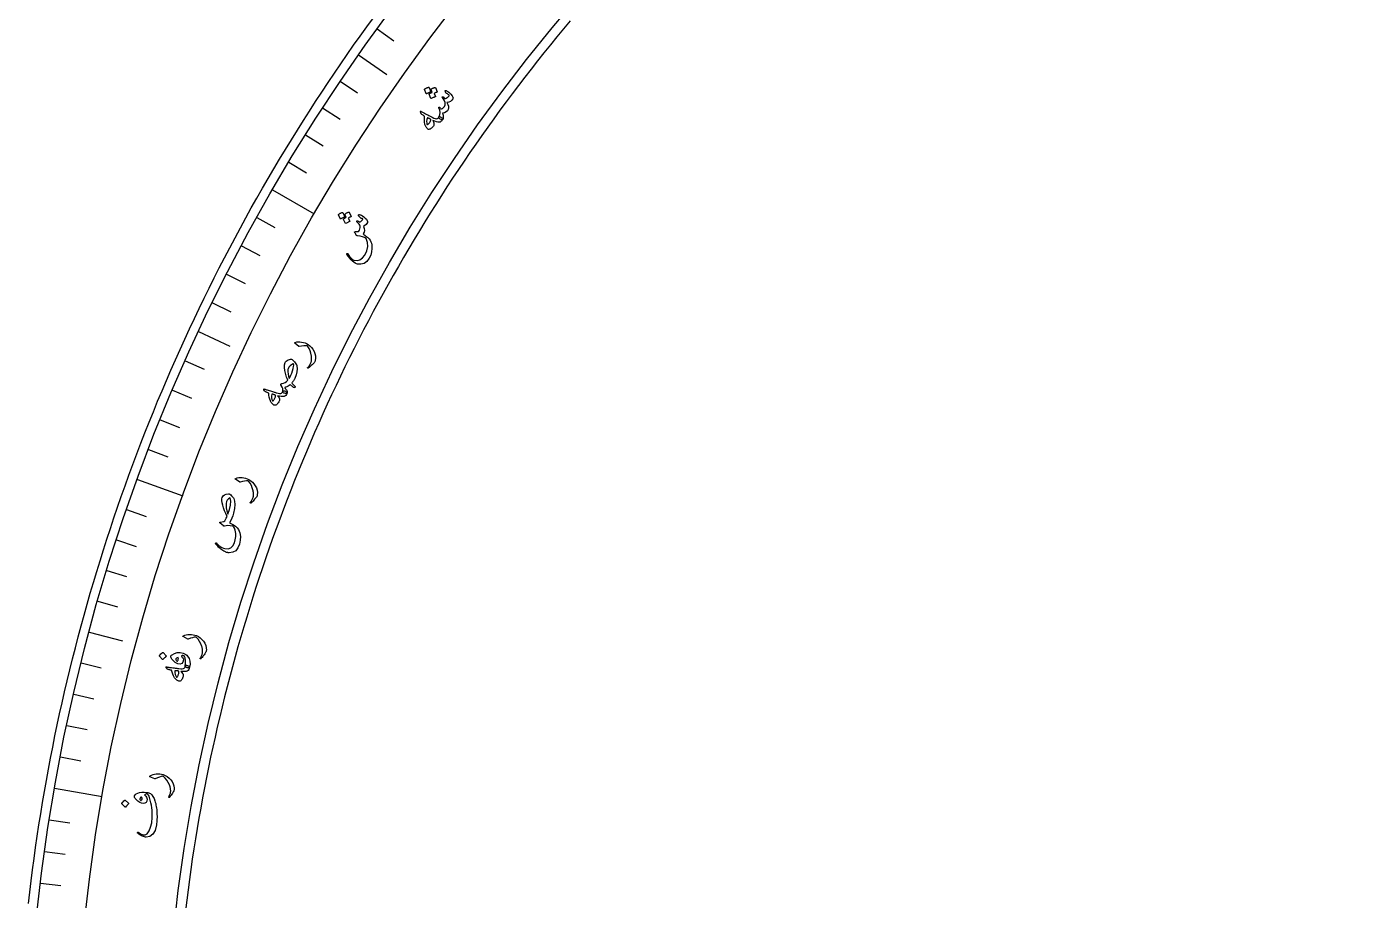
# Model space of a CAD drawing. Header units: millimetres. Extents: x -150 to 150, y -150 to 184.
# Drawn here: x -149.2 to -40.6, y 16.8 to 87.9 of the extents above; entities that cross this region are included whole.
import ezdxf

# ---------------------------------------------------------------- set-up
doc = ezdxf.new("R2010")
doc.units = ezdxf.units.MM
for name, color, linetype in [('CUT_INNER', 6, 'Continuous'), ('CUT_OUTER', 1, 'Continuous'), ('ENGRAVE', 7, 'Continuous'), ('ENGRAVE_FINE', 8, 'Continuous'), ('TEXT', 5, 'Continuous')]:
    doc.layers.add(name, color=color, linetype=linetype)

msp = doc.modelspace()

# ---------------------------------------------------------------- linework, layer by layer
at = {"layer": 'CUT_INNER'}
msp.add_lwpolyline([(-105.0192, 88.3659), (-105.5594, 87.7198), (-106.0957, 87.0705), (-106.6279, 86.4178), (-107.1562, 85.762), (-107.6804, 85.1029), (-108.2005, 84.4405), (-108.7166, 83.775), (-109.2286, 83.1064), (-109.7365, 82.4346), (-110.2402, 81.7597), (-110.7398, 81.0818), (-111.2353, 80.4008), (-111.7265, 79.7167), (-112.2135, 79.0297), (-112.6963, 78.3397), (-113.1749, 77.6467), (-113.6492, 76.9508), (-114.1192, 76.252), (-114.5849, 75.5504), (-115.0463, 74.8459), (-115.5034, 74.1385), (-115.9562, 73.4284), (-116.4045, 72.7155), (-116.8485, 71.9999), (-117.2881, 71.2816), (-117.7233, 70.5606), (-118.154, 69.8369), (-118.5803, 69.1106), (-119.0021, 68.3817), (-119.4194, 67.6503), (-119.8323, 66.9163), (-120.2406, 66.1797), (-120.6444, 65.4407), (-121.0437, 64.6992), (-121.4384, 63.9553), (-121.8285, 63.2089), (-122.2141, 62.4602), (-122.595, 61.7092), (-122.9714, 60.9558), (-123.3431, 60.2001), (-123.7101, 59.4421), (-124.0725, 58.6819), (-124.4303, 57.9195), (-124.7833, 57.155), (-125.1317, 56.3882), (-125.4753, 55.6194), (-125.8142, 54.8484), (-126.1484, 54.0754), (-126.4778, 53.3004), (-126.8025, 52.5233), (-127.1224, 51.7443), (-127.4375, 50.9633), (-127.7478, 50.1804), (-128.0533, 49.3956), (-128.3539, 48.6089), (-128.6498, 47.8205), (-128.9408, 47.0302), (-129.2269, 46.2381), (-129.5082, 45.4443), (-129.7846, 44.6488), (-130.0561, 43.8517), (-130.3227, 43.0528), (-130.5845, 42.2524), (-130.8413, 41.4503), (-131.0931, 40.6467), (-131.3401, 39.8416), (-131.5821, 39.0349), (-131.8191, 38.2268), (-132.0512, 37.4173), (-132.2783, 36.6063), (-132.5004, 35.794), (-132.7175, 34.9803), (-132.9297, 34.1653), (-133.1368, 33.349), (-133.3389, 32.5315), (-133.536, 31.7127), (-133.7281, 30.8928), (-133.9151, 30.0716), (-134.0971, 29.2494), (-134.2741, 28.426), (-134.446, 27.6016), (-134.6128, 26.7761), (-134.7745, 25.9497), (-134.9312, 25.1222), (-135.0828, 24.2938), (-135.2294, 23.4645), (-135.3708, 22.6343), (-135.5071, 21.8033), (-135.6384, 20.9714), (-135.7645, 20.1388), (-135.8855, 19.3053), (-136.0014, 18.4712), (-136.1122, 17.6364), (-136.2178, 16.8009), (-136.3183, 15.9647)], dxfattribs=at)
at = {"layer": 'CUT_OUTER'}
msp.add_lwpolyline([(-149.086, 16.5333), (-148.9818, 17.4478), (-148.8719, 18.3616), (-148.7565, 19.2747), (-148.6354, 20.1871), (-148.5087, 21.0987), (-148.3765, 22.0096), (-148.2386, 22.9196), (-148.0952, 23.8287), (-147.9462, 24.737), (-147.7916, 25.6443), (-147.6315, 26.5506), (-147.4658, 27.456), (-147.2946, 28.3603), (-147.1178, 29.2635), (-146.9355, 30.1657), (-146.7476, 31.0667), (-146.5542, 31.9665), (-146.3553, 32.8652), (-146.1509, 33.7626), (-145.941, 34.6587), (-145.7256, 35.5535), (-145.5047, 36.447), (-145.2783, 37.3391), (-145.0465, 38.2298), (-144.8092, 39.1191), (-144.5664, 40.0069), (-144.3182, 40.8932), (-144.0646, 41.778), (-143.8055, 42.6611), (-143.5411, 43.5427), (-143.2712, 44.4226), (-142.9959, 45.3009), (-142.7153, 46.1774), (-142.4292, 47.0523), (-142.1378, 47.9253), (-141.8411, 48.7965), (-141.539, 49.6659), (-141.2316, 50.5335), (-140.9189, 51.3991), (-140.6009, 52.2628), (-140.2775, 53.1245), (-139.9489, 53.9843), (-139.615, 54.8419), (-139.2759, 55.6976), (-138.9315, 56.5511), (-138.5819, 57.4025), (-138.2271, 58.2518), (-137.8671, 59.0988), (-137.5019, 59.9436), (-137.1315, 60.7862), (-136.7559, 61.6265), (-136.3752, 62.4644), (-135.9894, 63.3), (-135.5984, 64.1333), (-135.2023, 64.9641), (-134.8012, 65.7924), (-134.3949, 66.6183), (-133.9836, 67.4417), (-133.5673, 68.2625), (-133.1459, 69.0808), (-132.7196, 69.8965), (-132.2882, 70.7095), (-131.8518, 71.5199), (-131.4105, 72.3276), (-130.9642, 73.1325), (-130.513, 73.9347), (-130.0569, 74.7342), (-129.5959, 75.5308), (-129.13, 76.3245), (-128.6593, 77.1154), (-128.1837, 77.9034), (-127.7033, 78.6885), (-127.2181, 79.4705), (-126.728, 80.2496), (-126.2332, 81.0257), (-125.7337, 81.7987), (-125.2294, 82.5687), (-124.7204, 83.3355), (-124.2068, 84.0992), (-123.6884, 84.8598), (-123.1654, 85.6171), (-122.6377, 86.3712), (-122.1054, 87.1221), (-121.5686, 87.8697), (-121.0271, 88.614)], dxfattribs=at)
at = {"layer": 'ENGRAVE'}
for points in [[(-122.2462, 85.5977), (-119.9484, 83.9888)], [(-129.2413, 74.6175), (-125.8404, 72.654)], [(-135.2528, 63.0694), (-132.7106, 61.884)], [(-140.235, 51.0414), (-136.5449, 49.6983)], [(-144.1499, 38.6249), (-141.4405, 37.8989)], [(-146.9678, 25.9144), (-143.1004, 25.2325)]]:
    msp.add_lwpolyline(points, dxfattribs=at)
for radius in [149.235, 145.308, 138.015]:
    msp.add_circle((0, 0), radius, dxfattribs=at)
at = {"layer": 'ENGRAVE_FINE'}
for points in [[(-120.7337, 87.7181), (-119.3721, 86.7289)], [(-123.7214, 83.4512), (-122.3262, 82.51)], [(-125.159, 81.2792), (-123.7475, 80.3626)], [(-126.5585, 79.0825), (-125.1312, 78.1906)], [(-127.9194, 76.8617), (-126.4767, 75.9949)], [(-130.5239, 72.3506), (-129.0519, 71.5346)], [(-131.7667, 70.0616), (-130.2807, 69.2715)], [(-132.9694, 67.7513), (-131.4698, 66.9872)], [(-134.1315, 65.4203), (-132.6189, 64.6825)], [(-136.333, 60.6993), (-134.7955, 60.0148)], [(-137.3715, 58.3108), (-135.8223, 57.6532)], [(-138.3683, 55.9044), (-136.8078, 55.274)], [(-139.3229, 53.481), (-137.7517, 52.8779)], [(-141.1045, 48.5862), (-139.5132, 48.0382)], [(-141.9309, 46.1162), (-140.3303, 45.5961)], [(-142.7141, 43.6321), (-141.1047, 43.14)], [(-143.4539, 41.1347), (-141.8361, 40.6708)], [(-144.8021, 36.1032), (-143.1691, 35.6961)], [(-145.4101, 33.5706), (-143.7703, 33.192)], [(-145.9739, 31.0277), (-144.3276, 30.6778)], [(-146.4931, 28.4754), (-144.8411, 28.1542)], [(-147.3977, 23.3455), (-145.7354, 23.0822)], [(-147.7827, 20.7695), (-146.116, 20.5353)], [(-148.1226, 18.1872), (-146.4522, 17.9821)]]:
    msp.add_lwpolyline(points, dxfattribs=at)
at = {"layer": 'TEXT'}
for points in [[(-116.8687, 82.7843), (-116.8699, 82.7917), (-116.8682, 82.7996), (-116.8635, 82.808), (-116.8559, 82.8169), (-116.8191, 82.8421), (-116.7817, 82.8653), (-116.7439, 82.8864), (-116.7055, 82.9056), (-116.6663, 82.9228), (-116.6258, 82.9381), (-116.584, 82.9516), (-116.541, 82.9632), (-116.5278, 82.9641), (-116.5174, 82.962), (-116.5099, 82.9567), (-116.5053, 82.9482), (-116.3634, 82.5976), (-116.363, 82.5882), (-116.368, 82.5802), (-116.3786, 82.5734), (-116.3947, 82.5679), (-116.4085, 82.5631), (-116.4296, 82.555), (-116.4581, 82.5438), (-116.4941, 82.5293), (-116.5377, 82.5113), (-116.5894, 82.4891), (-116.6491, 82.4628), (-116.7167, 82.4325), (-116.7268, 82.4292), (-116.7344, 82.4293), (-116.7395, 82.433), (-116.7422, 82.4401)], [(-116.3434, 82.7705), (-116.3446, 82.7779), (-116.3429, 82.7857), (-116.3382, 82.7941), (-116.3306, 82.803), (-116.2938, 82.828), (-116.2565, 82.851), (-116.2187, 82.872), (-116.1804, 82.891), (-116.1411, 82.908), (-116.1007, 82.9232), (-116.059, 82.9364), (-116.016, 82.9478), (-116.0051, 82.9482), (-115.996, 82.9452), (-115.9885, 82.9389), (-115.9828, 82.9293), (-115.8412, 82.579), (-115.841, 82.572), (-115.8458, 82.5654), (-115.8554, 82.559), (-115.8701, 82.5529), (-115.8799, 82.549), (-115.8952, 82.5429), (-115.916, 82.5346), (-115.9422, 82.5239), (-115.9737, 82.5109), (-116.0103, 82.4952), (-116.0518, 82.477), (-116.0985, 82.4562), (-115.9924, 82.1998), (-115.9919, 82.1904), (-115.997, 82.1823), (-116.0075, 82.1756), (-116.0236, 82.1702), (-116.0373, 82.1653), (-116.0584, 82.1573), (-116.0869, 82.1462), (-116.1227, 82.1318), (-116.1663, 82.1138), (-116.2178, 82.0917), (-116.2774, 82.0656), (-116.3449, 82.0354), (-116.3538, 82.0336), (-116.3606, 82.0349), (-116.3653, 82.0391), (-116.3679, 82.0464), (-116.4951, 82.39), (-116.4963, 82.3973), (-116.4946, 82.4052), (-116.4899, 82.4136), (-116.4824, 82.4225), (-116.4564, 82.4402), (-116.43, 82.4574), (-116.4031, 82.4738), (-116.3757, 82.4896), (-116.3478, 82.5043), (-116.3192, 82.5176), (-116.29, 82.5295), (-116.2602, 82.54)], [(-115.2026, 82.6714), (-115.2023, 82.6826), (-115.1943, 82.6901), (-115.1786, 82.694), (-115.1551, 82.6943), (-115.1204, 82.6879), (-115.0768, 82.6704), (-115.0242, 82.642), (-114.9627, 82.6027), (-114.8946, 82.5554), (-114.8317, 82.5047), (-114.7738, 82.4505), (-114.7209, 82.3928), (-114.6271, 82.2681), (-114.5704, 82.1637), (-114.5507, 82.0795), (-114.5682, 82.0155), (-114.6608, 81.9008), (-114.7712, 81.8124), (-114.8996, 81.7501), (-115.046, 81.7139), (-114.9651, 81.5602), (-114.9203, 81.4144), (-114.9116, 81.2764), (-114.939, 81.1463), (-115.0034, 81.0349), (-115.1047, 80.9476), (-115.2428, 80.8842), (-115.4179, 80.8446), (-115.3668, 80.6775), (-115.3466, 80.5347), (-115.3573, 80.4162), (-115.399, 80.322), (-115.4201, 80.3119), (-115.4596, 80.3158), (-115.5173, 80.3337), (-115.5935, 80.3657), (-115.6625, 80.4061), (-115.7048, 80.4482), (-115.7202, 80.492), (-115.7089, 80.5377), (-115.6345, 80.721), (-115.6075, 80.9084), (-115.628, 81.0998), (-115.696, 81.2955), (-115.6997, 81.3061), (-115.701, 81.3157), (-115.6999, 81.3242), (-115.6963, 81.3316), (-115.6897, 81.3391), (-115.682, 81.3446), (-115.6732, 81.348), (-115.6632, 81.3494), (-115.6425, 81.3396), (-115.6165, 81.3101), (-115.5851, 81.2608), (-115.5484, 81.1918), (-115.4778, 81.1988), (-115.404, 81.2349), (-115.327, 81.3), (-115.2467, 81.3942), (-115.1843, 81.5383), (-115.1925, 81.7087), (-115.271, 81.9055), (-115.42, 82.129), (-115.4277, 82.1403), (-115.4319, 82.1504), (-115.4324, 82.1591), (-115.4293, 82.1666), (-115.4216, 82.1756), (-115.4131, 82.1821), (-115.4038, 82.1862), (-115.3937, 82.1877), (-115.3821, 82.1859), (-115.3717, 82.1824), (-115.3626, 82.1771), (-115.3547, 82.1702), (-115.2355, 82.0338), (-115.1716, 82.0485), (-115.1062, 82.0743), (-115.0392, 82.1112), (-114.9708, 82.1593), (-114.9114, 82.2112), (-114.8742, 82.2565), (-114.8592, 82.295), (-114.8663, 82.3269), (-114.8924, 82.3543), (-114.9378, 82.382), (-115.0023, 82.4098), (-115.0861, 82.4379), (-115.1029, 82.4554), (-115.1279, 82.5002), (-115.1612, 82.5722), (-115.2026, 82.6714)], [(-117.2068, 80.9468), (-117.2143, 80.9822), (-117.2057, 81.0001), (-117.1812, 81.0005), (-117.1408, 80.9834), (-117.1178, 80.971), (-117.0857, 80.9543), (-117.0445, 80.9332), (-116.9942, 80.9077), (-116.9345, 80.8774), (-116.8652, 80.8416), (-116.7863, 80.8004), (-116.6976, 80.7538), (-116.6105, 80.7081), (-116.5326, 80.6671), (-116.4638, 80.6308), (-116.4041, 80.5993), (-116.3539, 80.5726), (-116.3132, 80.551), (-116.2821, 80.5344), (-116.2606, 80.5228), (-116.1227, 80.4535), (-116.0075, 80.4112), (-115.9149, 80.3961), (-115.845, 80.4081), (-115.8089, 80.4256), (-115.7741, 80.4531), (-115.7408, 80.4904), (-115.7089, 80.5377), (-115.6851, 80.5622), (-115.6568, 80.574), (-115.6239, 80.5731), (-115.5864, 80.5594), (-115.5463, 80.5358), (-115.5087, 80.5077), (-115.4736, 80.475), (-115.4411, 80.4377), (-115.4163, 80.4017), (-115.4011, 80.3704), (-115.3953, 80.3438), (-115.399, 80.322), (-115.4623, 80.2329), (-115.5323, 80.1669), (-115.6093, 80.1241), (-115.6931, 80.1044), (-115.7933, 80.1084), (-115.9102, 80.1352), (-116.0438, 80.185), (-116.1941, 80.2576), (-116.1451, 80.1519), (-116.1143, 80.0575), (-116.1017, 79.9746), (-116.1074, 79.9029), (-116.1254, 79.8541), (-116.1549, 79.8024), (-116.1959, 79.7478), (-116.2484, 79.6903), (-116.3095, 79.6336), (-116.3658, 79.5894), (-116.4172, 79.5578), (-116.4639, 79.5387), (-116.5115, 79.53), (-116.5538, 79.5316), (-116.591, 79.5437), (-116.623, 79.5661), (-116.6578, 79.6016), (-116.6931, 79.6457), (-116.7289, 79.6984), (-116.7652, 79.7597), (-116.7997, 79.8239), (-116.8258, 79.8773), (-116.8433, 79.9199), (-116.8525, 79.9516), (-116.8722, 80.1065), (-116.8807, 80.2666), (-116.8778, 80.4318), (-116.8635, 80.6023), (-116.9329, 80.6434), (-116.9924, 80.6796), (-117.0419, 80.7108), (-117.0814, 80.7371), (-117.1129, 80.7617), (-117.1382, 80.7878), (-117.1573, 80.8155), (-117.1703, 80.8446)], [(-116.6362, 80.4812), (-116.6797, 80.3261), (-116.7, 80.1832), (-116.6971, 80.0526), (-116.6711, 79.9343), (-116.6643, 79.9229), (-116.655, 79.9169), (-116.6434, 79.9162), (-116.6294, 79.9209), (-116.5892, 79.9465), (-116.5506, 79.9775), (-116.5135, 80.0141), (-116.4781, 80.0562), (-116.4442, 80.1038), (-116.4119, 80.157), (-116.3811, 80.2157), (-116.352, 80.28), (-116.3487, 80.2908), (-116.3472, 80.3035), (-116.3476, 80.3181), (-116.3499, 80.3347), (-116.3796, 80.3521), (-116.411, 80.3698), (-116.4442, 80.3878), (-116.4791, 80.406), (-116.5157, 80.4244), (-116.5541, 80.4431), (-116.5943, 80.462), (-116.6362, 80.4812)], [(-123.3514, 72.5999), (-123.3532, 72.6071), (-123.3521, 72.6151), (-123.3482, 72.6239), (-123.3414, 72.6334), (-123.3068, 72.6616), (-123.2716, 72.6878), (-123.2357, 72.7121), (-123.1991, 72.7344), (-123.1614, 72.7548), (-123.1224, 72.7735), (-123.0819, 72.7904), (-123.04, 72.8055), (-123.0292, 72.8068), (-123.0198, 72.8047), (-123.0119, 72.799), (-123.0054, 72.7899), (-122.8343, 72.4527), (-122.8335, 72.4458), (-122.8377, 72.4387), (-122.8468, 72.4315), (-122.8609, 72.4242), (-122.8704, 72.4194), (-122.8851, 72.412), (-122.9051, 72.4018), (-122.9303, 72.3889), (-122.9606, 72.3731), (-122.9957, 72.3543), (-123.0356, 72.3325), (-123.0803, 72.3077), (-122.9527, 72.061), (-122.9515, 72.0517), (-122.9558, 72.0432), (-122.9658, 72.0356), (-122.9813, 72.0288), (-122.9946, 72.0227), (-123.0149, 72.0129), (-123.0423, 71.9992), (-123.0769, 71.9818), (-123.1187, 71.96), (-123.1683, 71.9335), (-123.2254, 71.9022), (-123.2901, 71.8661), (-123.2989, 71.8636), (-123.3058, 71.8642), (-123.3108, 71.8681), (-123.314, 71.8751), (-123.4701, 72.2068), (-123.472, 72.2141), (-123.4709, 72.2221), (-123.467, 72.2308), (-123.4602, 72.2404), (-123.4359, 72.2604), (-123.411, 72.2798), (-123.3856, 72.2986), (-123.3596, 72.3167), (-123.333, 72.3338), (-123.3056, 72.3496), (-123.2776, 72.364), (-123.2488, 72.3771)], [(-123.8762, 72.5677), (-123.8781, 72.575), (-123.877, 72.583), (-123.8731, 72.5918), (-123.8662, 72.6014), (-123.8317, 72.6297), (-123.7964, 72.6561), (-123.7605, 72.6805), (-123.7239, 72.703), (-123.6862, 72.7236), (-123.6471, 72.7425), (-123.6067, 72.7596), (-123.5648, 72.7749), (-123.5517, 72.777), (-123.5411, 72.7758), (-123.5332, 72.7711), (-123.5279, 72.763), (-123.3565, 72.4256), (-123.3553, 72.4163), (-123.3597, 72.4078), (-123.3697, 72.4001), (-123.3852, 72.3932), (-123.3985, 72.3872), (-123.4189, 72.3773), (-123.4464, 72.3636), (-123.481, 72.346), (-123.523, 72.3242), (-123.5726, 72.2975), (-123.6298, 72.2661), (-123.6947, 72.2299), (-123.7044, 72.2257), (-123.712, 72.2252), (-123.7175, 72.2284), (-123.7208, 72.2352)], [(-122.237, 72.5067), (-122.249, 72.5224), (-122.2554, 72.5373), (-122.2563, 72.5513), (-122.2515, 72.5644), (-122.2407, 72.5785), (-122.2276, 72.5882), (-122.2123, 72.5935), (-122.1947, 72.5944), (-122.1373, 72.5883), (-122.0727, 72.5697), (-122.0007, 72.5389), (-121.9215, 72.4958), (-121.7995, 72.4125), (-121.6932, 72.3173), (-121.6026, 72.2101), (-121.5276, 72.0909), (-121.5129, 72.0565), (-121.5051, 72.0239), (-121.5043, 71.993), (-121.5104, 71.9637), (-121.5569, 71.8722), (-121.6285, 71.7865), (-121.7253, 71.7064), (-121.8474, 71.6319), (-121.7756, 71.4668), (-121.7556, 71.3097), (-121.7872, 71.1605), (-121.8705, 71.0193), (-121.7968, 70.9701), (-121.7272, 70.9206), (-121.6616, 70.8708), (-121.6003, 70.8207), (-121.5425, 70.77), (-121.488, 70.7185), (-121.4367, 70.6662), (-121.3886, 70.613), (-121.3075, 70.5074), (-121.2433, 70.3913), (-121.1961, 70.2648), (-121.1658, 70.1278), (-121.1458, 69.8373), (-121.1741, 69.5589), (-121.2505, 69.2925), (-121.3752, 69.0378), (-121.5706, 68.7821), (-121.7944, 68.6189), (-122.0469, 68.5481), (-122.3284, 68.5699), (-122.4168, 68.6009), (-122.5132, 68.652), (-122.6176, 68.723), (-122.7301, 68.8142), (-122.8471, 68.925), (-122.9616, 69.0531), (-123.0735, 69.1986), (-123.1829, 69.3614), (-123.189, 69.373), (-123.1916, 69.3844), (-123.1907, 69.3956), (-123.1863, 69.4067), (-123.1796, 69.4164), (-123.1718, 69.4238), (-123.163, 69.4288), (-123.1531, 69.4313), (-123.1414, 69.4302), (-123.1308, 69.426), (-123.1213, 69.4188), (-123.1129, 69.4087), (-122.9648, 69.1966), (-122.8332, 69.0398), (-122.718, 68.9379), (-122.6196, 68.891), (-122.3589, 68.8652), (-122.1257, 68.9238), (-121.9199, 69.0666), (-121.7412, 69.2938), (-121.5653, 69.6535), (-121.4854, 69.9979), (-121.5015, 70.3275), (-121.614, 70.6427), (-121.7599, 70.7266), (-121.9274, 70.7922), (-122.1165, 70.8393), (-122.3273, 70.8679), (-122.3496, 70.869), (-122.3678, 70.8732), (-122.3818, 70.8804), (-122.3917, 70.8906), (-122.4208, 70.9336), (-122.4481, 70.9742), (-122.4733, 71.0125), (-122.4965, 71.0485), (-122.5174, 71.0818), (-122.5353, 71.1123), (-122.5504, 71.1399), (-122.5626, 71.1646), (-122.5666, 71.1769), (-122.5654, 71.1869), (-122.5589, 71.1944), (-122.5472, 71.1994), (-122.5395, 71.2011), (-122.5281, 71.2029), (-122.513, 71.2051), (-122.494, 71.2074), (-122.4715, 71.2095), (-122.4458, 71.211), (-122.4169, 71.2118), (-122.3846, 71.2119), (-122.3218, 71.2136), (-122.2742, 71.2181), (-122.242, 71.2254), (-122.2252, 71.2356), (-122.1622, 71.3253), (-122.1232, 71.4289), (-122.1081, 71.5466), (-122.1169, 71.6783), (-122.1393, 71.7375), (-122.1891, 71.8121), (-122.2663, 71.9023), (-122.3708, 72.0081), (-122.3807, 72.0182), (-122.3871, 72.0299), (-122.3902, 72.0433), (-122.3898, 72.0584), (-122.3876, 72.0715), (-122.383, 72.0825), (-122.3758, 72.0914), (-122.3663, 72.0984), (-122.3356, 72.0989), (-122.29, 72.0791), (-122.2297, 72.0389), (-122.1545, 71.9785), (-122.0667, 72.0252), (-121.9912, 72.086), (-121.9281, 72.1607), (-121.8774, 72.2495), (-121.9045, 72.264), (-121.9279, 72.2733), (-121.9477, 72.2774), (-121.9639, 72.2763), (-121.9801, 72.2737), (-121.9941, 72.2746), (-122.006, 72.2792), (-122.0158, 72.2875)], [(-127.429, 62.1363), (-127.4348, 62.1418), (-127.4389, 62.147), (-127.4414, 62.152), (-127.4423, 62.1568), (-127.438, 62.1679), (-127.427, 62.1786), (-127.4091, 62.1889), (-127.3844, 62.1988), (-127.269, 62.2278), (-127.1455, 62.2411), (-127.0139, 62.2386), (-126.8742, 62.2203), (-126.7297, 62.1886), (-126.5932, 62.1454), (-126.4645, 62.091), (-126.3437, 62.0253), (-126.1976, 61.9123), (-126.0686, 61.7812), (-125.9566, 61.6319), (-125.8616, 61.4645), (-125.7891, 61.2847), (-125.7486, 61.1), (-125.7401, 60.9104), (-125.7635, 60.7157), (-125.7754, 60.6662), (-125.7944, 60.6202), (-125.8205, 60.5775), (-125.8536, 60.5383), (-125.9398, 60.4525), (-126.0185, 60.3754), (-126.0897, 60.3071), (-126.1535, 60.2475), (-126.2097, 60.1969), (-126.2583, 60.1556), (-126.2993, 60.1235), (-126.3326, 60.1008), (-126.3415, 60.0969), (-126.3494, 60.0949), (-126.3564, 60.0948), (-126.3625, 60.0966), (-126.3695, 60.1008), (-126.3754, 60.1061), (-126.3801, 60.1127), (-126.3837, 60.1204), (-126.3852, 60.1289), (-126.3836, 60.1377), (-126.379, 60.1467), (-126.3714, 60.156), (-126.3234, 60.2119), (-126.2798, 60.2665), (-126.2406, 60.3196), (-126.2059, 60.3714), (-126.1752, 60.4224), (-126.1486, 60.4729), (-126.1258, 60.523), (-126.1071, 60.5727), (-126.0919, 60.624), (-126.0799, 60.6788), (-126.0711, 60.7372), (-126.0655, 60.7992), (-126.0634, 60.8649), (-126.0649, 60.9344), (-126.0701, 61.0077), (-126.0789, 61.0849), (-126.1187, 61.3091), (-126.1802, 61.5147), (-126.2634, 61.7016), (-126.3684, 61.87), (-126.3777, 61.8821), (-126.3902, 61.8923), (-126.406, 61.9006), (-126.425, 61.907), (-126.5501, 61.9194), (-126.6979, 61.9149), (-126.8686, 61.8934), (-127.0621, 61.8548), (-127.0734, 61.8544), (-127.0828, 61.8555), (-127.0903, 61.858), (-127.096, 61.8619)], [(-128.218, 60.5504), (-128.1823, 60.6056), (-128.1273, 60.6611), (-128.0531, 60.7167), (-127.9597, 60.7724), (-127.8645, 60.815), (-127.7797, 60.8333), (-127.7052, 60.8275), (-127.6411, 60.7976), (-127.5844, 60.7508), (-127.5245, 60.691), (-127.4616, 60.6182), (-127.3956, 60.5323), (-127.3374, 60.4488), (-127.2944, 60.3812), (-127.2664, 60.3295), (-127.2535, 60.2936), (-127.23, 60.0556), (-127.2508, 59.8053), (-127.3158, 59.5426), (-127.4248, 59.2673), (-127.4511, 59.2132), (-127.4791, 59.1603), (-127.5087, 59.1089), (-127.5401, 59.0588), (-127.5727, 59.0101), (-127.6063, 58.963), (-127.6409, 58.9175), (-127.6764, 58.8736), (-127.6494, 58.8396), (-127.5961, 58.7873), (-127.5167, 58.7166), (-127.4111, 58.6275), (-127.3916, 58.6077), (-127.3852, 58.5859), (-127.3918, 58.562), (-127.4115, 58.5362), (-127.4366, 58.5179), (-127.463, 58.5094), (-127.4907, 58.5107), (-127.5197, 58.5217), (-127.5518, 58.5442), (-127.5847, 58.5687), (-127.6183, 58.5953), (-127.6527, 58.624), (-127.6876, 58.655), (-127.7225, 58.6882), (-127.7575, 58.7238), (-127.7926, 58.7618), (-127.8808, 58.6891), (-127.9708, 58.6299), (-128.0627, 58.5841), (-128.1565, 58.5518), (-128.1866, 58.5434), (-128.2098, 58.5336), (-128.2262, 58.5224), (-128.2357, 58.5097), (-128.2375, 58.4968), (-128.2327, 58.4808), (-128.2212, 58.4618), (-128.203, 58.4397), (-128.1117, 58.3304), (-128.0563, 58.2306), (-128.0368, 58.1404), (-128.0532, 58.0597), (-128.0603, 58.0511), (-128.0728, 58.0445), (-128.0908, 58.0397), (-128.1142, 58.0369), (-128.1934, 58.0427), (-128.258, 58.055), (-128.3081, 58.074), (-128.3437, 58.0996), (-128.3706, 58.1312), (-128.3884, 58.1611), (-128.3973, 58.1892), (-128.3971, 58.2156), (-128.3896, 58.3267), (-128.4109, 58.4413), (-128.4611, 58.5594), (-128.5403, 58.681), (-128.5551, 58.7059), (-128.5622, 58.7314), (-128.5616, 58.7573), (-128.5533, 58.7837), (-128.5373, 58.8093), (-128.5154, 58.8287), (-128.4877, 58.842), (-128.4542, 58.8491), (-128.333, 58.8794), (-128.2159, 58.9357), (-128.103, 59.0179), (-127.9942, 59.1261), (-128.0446, 59.2497), (-128.09, 59.3688), (-128.1304, 59.4834), (-128.166, 59.5936), (-128.2402, 59.8999), (-128.2734, 60.1616), (-128.266, 60.3785), (-128.218, 60.5504)], [(-127.5626, 60.4447), (-127.7001, 60.3736), (-127.8132, 60.2827), (-127.9018, 60.172), (-127.9659, 60.0417), (-127.9804, 59.9756), (-127.9855, 59.8888), (-127.981, 59.7814), (-127.9669, 59.6534), (-127.9574, 59.5869), (-127.9478, 59.5256), (-127.938, 59.4694), (-127.9282, 59.4184), (-127.918, 59.3724), (-127.9073, 59.3314), (-127.896, 59.2953), (-127.8841, 59.2642), (-127.8159, 59.3795), (-127.7474, 59.5211), (-127.6785, 59.6892), (-127.6092, 59.8836), (-127.551, 60.0744), (-127.5178, 60.2278), (-127.5096, 60.344), (-127.5264, 60.4229), (-127.5318, 60.4362), (-127.5396, 60.4442), (-127.5498, 60.447), (-127.5626, 60.4447)], [(-129.9444, 58.3463), (-129.9581, 58.3797), (-129.953, 58.3988), (-129.929, 58.4036), (-129.8861, 58.3942), (-129.8612, 58.3862), (-129.8266, 58.3756), (-129.7822, 58.3623), (-129.7282, 58.3464), (-129.664, 58.3273), (-129.5894, 58.3047), (-129.5042, 58.2786), (-129.4086, 58.2488), (-129.3147, 58.2196), (-129.2306, 58.1935), (-129.1563, 58.1703), (-129.092, 58.15), (-129.0377, 58.1329), (-128.9938, 58.1191), (-128.9602, 58.1084), (-128.9369, 58.1009), (-128.7887, 58.0577), (-128.6678, 58.0371), (-128.574, 58.039), (-128.5074, 58.0634), (-128.4751, 58.0873), (-128.4459, 58.1206), (-128.4199, 58.1633), (-128.3971, 58.2156), (-128.3782, 58.244), (-128.3524, 58.2607), (-128.3199, 58.2658), (-128.2806, 58.2591), (-128.2368, 58.2433), (-128.1947, 58.2224), (-128.1543, 58.1966), (-128.1156, 58.1659), (-128.0847, 58.1349), (-128.064, 58.1069), (-128.0535, 58.0818), (-128.0532, 58.0597), (-128.0993, 57.9606), (-128.1562, 57.883), (-128.2241, 57.8269), (-128.3029, 57.7923), (-128.4022, 57.7781), (-128.5221, 57.7833), (-128.6625, 57.808), (-128.8234, 57.8522), (-128.7561, 57.7571), (-128.7087, 57.6699), (-128.6813, 57.5905), (-128.6739, 57.5191), (-128.6827, 57.4678), (-128.7023, 57.4116), (-128.7328, 57.3504), (-128.7739, 57.2844), (-128.8237, 57.2175), (-128.8711, 57.1639), (-128.916, 57.1235), (-128.9584, 57.0962), (-129.0036, 57.079), (-129.0455, 57.073), (-129.0843, 57.0781), (-129.1198, 57.0944), (-129.1605, 57.1229), (-129.2032, 57.1599), (-129.248, 57.2052), (-129.2947, 57.2589), (-129.3403, 57.3158), (-129.3757, 57.3636), (-129.4007, 57.4023), (-129.4154, 57.4318), (-129.4629, 57.5805), (-129.5003, 57.7364), (-129.5274, 57.8995), (-129.5443, 58.0697), (-129.62, 58.0976), (-129.685, 58.1224), (-129.7394, 58.1441), (-129.783, 58.1628), (-129.8184, 58.1813), (-129.848, 58.2023), (-129.8719, 58.2261), (-129.89, 58.2524)], [(-129.2987, 57.9919), (-129.3134, 57.8314), (-129.3075, 57.6873), (-129.2809, 57.5593), (-129.2339, 57.4477), (-129.2251, 57.4377), (-129.215, 57.4335), (-129.2034, 57.435), (-129.1905, 57.4421), (-129.1555, 57.4745), (-129.1232, 57.512), (-129.0934, 57.5547), (-129.0662, 57.6026), (-129.0415, 57.6556), (-129.0194, 57.7137), (-128.9998, 57.777), (-128.9828, 57.8455), (-128.9815, 57.8567), (-128.9824, 57.8695), (-128.9854, 57.8838), (-128.9907, 57.8997), (-129.023, 57.9114), (-129.0571, 57.9232), (-129.093, 57.9348), (-129.1306, 57.9464), (-129.17, 57.9579), (-129.2112, 57.9693), (-129.2541, 57.9806), (-129.2987, 57.9919)], [(-132.2576, 51.0587), (-132.2638, 51.0636), (-132.2684, 51.0685), (-132.2713, 51.0733), (-132.2726, 51.078), (-132.2693, 51.0894), (-132.2592, 51.101), (-132.2423, 51.1128), (-132.2186, 51.1248), (-132.106, 51.1635), (-131.9841, 51.1872), (-131.8527, 51.1959), (-131.712, 51.1897), (-131.5653, 51.1703), (-131.4256, 51.139), (-131.2928, 51.0957), (-131.1668, 51.0405), (-131.0116, 50.9404), (-130.8719, 50.8207), (-130.7476, 50.6815), (-130.6387, 50.5228), (-130.5512, 50.3499), (-130.4951, 50.1693), (-130.4705, 49.981), (-130.4772, 49.785), (-130.4849, 49.7347), (-130.4999, 49.6873), (-130.5222, 49.6426), (-130.5519, 49.6006), (-130.6304, 49.5078), (-130.7023, 49.4244), (-130.7674, 49.3502), (-130.8259, 49.2854), (-130.8776, 49.2302), (-130.9225, 49.1849), (-130.9606, 49.1494), (-130.9919, 49.1239), (-131.0004, 49.1193), (-131.0081, 49.1167), (-131.0151, 49.116), (-131.0213, 49.1172), (-131.0287, 49.1208), (-131.035, 49.1256), (-131.0402, 49.1318), (-131.0444, 49.1392), (-131.0466, 49.1475), (-131.0458, 49.1563), (-131.042, 49.1657), (-131.0352, 49.1756), (-130.9922, 49.2354), (-130.9534, 49.2935), (-130.9189, 49.3498), (-130.8886, 49.4044), (-130.8625, 49.4577), (-130.8402, 49.5103), (-130.8218, 49.5622), (-130.8073, 49.6133), (-130.7966, 49.6657), (-130.7893, 49.7214), (-130.7855, 49.7803), (-130.7853, 49.8426), (-130.7887, 49.9082), (-130.7961, 49.9773), (-130.8075, 50.0499), (-130.8229, 50.1261), (-130.8817, 50.346), (-130.9604, 50.5456), (-131.0592, 50.7249), (-131.1782, 50.8837), (-131.1885, 50.8949), (-131.2018, 50.904), (-131.2183, 50.911), (-131.2378, 50.9157), (-131.3634, 50.9174), (-131.5104, 50.9003), (-131.6786, 50.8644), (-131.8681, 50.8095), (-131.8793, 50.8081), (-131.8887, 50.8084), (-131.8965, 50.8103), (-131.9024, 50.8137)], [(-133.3304, 49.5771), (-133.2589, 49.7076), (-133.1508, 49.8006), (-133.0062, 49.8562), (-132.8252, 49.8744), (-132.7637, 49.8608), (-132.7008, 49.8299), (-132.6366, 49.7816), (-132.571, 49.7161), (-132.5104, 49.6463), (-132.461, 49.5852), (-132.4229, 49.5329), (-132.3961, 49.4892), (-132.3187, 49.2646), (-132.295, 48.9911), (-132.3245, 48.6686), (-132.4071, 48.2968), (-132.4744, 48.0796), (-132.5528, 47.877), (-132.6423, 47.6889), (-132.743, 47.5154), (-132.4691, 47.368), (-132.2564, 47.2283), (-132.105, 47.0964), (-132.0149, 46.9721), (-131.9069, 46.6924), (-131.8556, 46.4003), (-131.861, 46.0958), (-131.923, 45.7783), (-132.0482, 45.4651), (-132.2286, 45.2424), (-132.4646, 45.1101), (-132.7567, 45.0681), (-132.799, 45.0703), (-132.8423, 45.0752), (-132.8868, 45.0826), (-132.9323, 45.0925), (-132.9784, 45.1054), (-133.0248, 45.1217), (-133.0714, 45.1413), (-133.1183, 45.1644), (-133.2004, 45.2077), (-133.2799, 45.2545), (-133.3568, 45.3049), (-133.4311, 45.3588), (-133.5026, 45.416), (-133.5712, 45.4761), (-133.6368, 45.5391), (-133.6995, 45.6051), (-133.7245, 45.6334), (-133.7481, 45.6609), (-133.7702, 45.6878), (-133.791, 45.7138), (-133.8104, 45.7389), (-133.8286, 45.7627), (-133.8455, 45.7853), (-133.8612, 45.8066), (-133.8694, 45.8208), (-133.8729, 45.8339), (-133.8718, 45.846), (-133.8661, 45.8571), (-133.8571, 45.8679), (-133.8477, 45.8752), (-133.8378, 45.879), (-133.8274, 45.8793), (-133.8167, 45.8767), (-133.8056, 45.8718), (-133.7942, 45.8646), (-133.7825, 45.8551), (-133.7486, 45.811), (-133.7096, 45.7669), (-133.6657, 45.7228), (-133.6168, 45.6787), (-133.4877, 45.577), (-133.3603, 45.4982), (-133.2346, 45.4421), (-133.1105, 45.4086), (-132.8549, 45.4036), (-132.6415, 45.4805), (-132.4703, 45.639), (-132.3409, 45.8794), (-132.267, 46.1293), (-132.2302, 46.3845), (-132.2305, 46.6453), (-132.2678, 46.9118), (-132.2923, 46.997), (-132.3305, 47.0767), (-132.3824, 47.1507), (-132.4479, 47.2192), (-132.4574, 47.2278), (-132.4701, 47.2348), (-132.4863, 47.2403), (-132.5058, 47.2442), (-132.695, 47.2726), (-132.8661, 47.2827), (-133.0193, 47.2747), (-133.1543, 47.2485), (-133.1795, 47.2427), (-133.2003, 47.2414), (-133.2166, 47.2447), (-133.2286, 47.2526), (-133.5092, 47.4904), (-133.5274, 47.5167), (-133.5314, 47.5374), (-133.5213, 47.5525), (-133.497, 47.5619), (-133.1959, 47.6195), (-133.1308, 47.6845), (-133.0667, 47.7749), (-133.0033, 47.8906), (-132.9408, 48.0316), (-133.0459, 48.2641), (-133.1382, 48.493), (-133.2176, 48.7182), (-133.2842, 48.9397), (-133.3316, 49.1457), (-133.355, 49.3207), (-133.3546, 49.4646), (-133.3304, 49.5771)], [(-132.6765, 49.5537), (-132.8135, 49.4671), (-132.9161, 49.3613), (-132.9842, 49.2365), (-133.0177, 49.0928), (-133.0202, 48.9245), (-132.9965, 48.7221), (-132.9464, 48.4857), (-132.8697, 48.2156), (-132.7265, 48.6045), (-132.6464, 48.9569), (-132.6297, 49.2732), (-132.6765, 49.5537)], [(-136.514, 38.249), (-136.5207, 38.2533), (-136.5257, 38.2577), (-136.5291, 38.2622), (-136.5308, 38.2668), (-136.5286, 38.2785), (-136.5197, 38.291), (-136.5039, 38.3043), (-136.4814, 38.3185), (-136.3731, 38.3677), (-136.2539, 38.403), (-136.124, 38.4241), (-135.9833, 38.4312), (-135.8355, 38.4259), (-135.6934, 38.408), (-135.5571, 38.3776), (-135.4265, 38.3346), (-135.2625, 38.2497), (-135.112, 38.1439), (-134.975, 38.0171), (-134.8515, 37.8695), (-134.7479, 37.7056), (-134.6749, 37.5312), (-134.6325, 37.3462), (-134.6206, 37.1504), (-134.6234, 37.0996), (-134.6338, 37.0509), (-134.6518, 37.0043), (-134.6774, 36.9597), (-134.7467, 36.8599), (-134.8103, 36.77), (-134.8681, 36.6899), (-134.9202, 36.6199), (-134.9664, 36.56), (-135.0068, 36.5106), (-135.0414, 36.4717), (-135.0701, 36.4433), (-135.078, 36.438), (-135.0855, 36.4346), (-135.0924, 36.4332), (-135.0987, 36.4339), (-135.1063, 36.4367), (-135.1131, 36.441), (-135.1189, 36.4466), (-135.1238, 36.4535), (-135.1268, 36.4616), (-135.1268, 36.4705), (-135.1239, 36.4802), (-135.1181, 36.4907), (-135.081, 36.5543), (-135.0479, 36.6158), (-135.0189, 36.6751), (-134.9939, 36.7324), (-134.9729, 36.788), (-134.9558, 36.8424), (-134.9424, 36.8958), (-134.9329, 36.9481), (-134.9271, 37.0012), (-134.9252, 37.0574), (-134.9271, 37.1164), (-134.9327, 37.1784), (-134.9424, 37.2434), (-134.9563, 37.3115), (-134.9746, 37.3827), (-134.9971, 37.457), (-135.0766, 37.6704), (-135.1739, 37.8616), (-135.2894, 38.0306), (-135.4229, 38.1774), (-135.4342, 38.1876), (-135.4483, 38.1954), (-135.4654, 38.2008), (-135.4853, 38.2037), (-135.6105, 38.1934), (-135.7551, 38.1624), (-135.9192, 38.1106), (-136.1026, 38.0379), (-136.1136, 38.0355), (-136.123, 38.0349), (-136.1309, 38.036), (-136.1372, 38.0389)], [(-138.4267, 36.6712), (-138.4304, 36.6777), (-138.4315, 36.6857), (-138.4301, 36.6952), (-138.4261, 36.7062), (-138.373, 36.7776), (-138.3139, 36.8424), (-138.249, 36.9006), (-138.1782, 36.9522), (-138.1684, 36.9565), (-138.1596, 36.9571), (-138.1517, 36.9542), (-138.1447, 36.9477), (-137.888, 36.673), (-137.8826, 36.6639), (-137.8832, 36.6542), (-137.89, 36.644), (-137.9029, 36.6332), (-137.9141, 36.6238), (-137.9311, 36.6089), (-137.9539, 36.5884), (-137.9825, 36.5623), (-138.0171, 36.5301), (-138.0577, 36.4913), (-138.1044, 36.4458), (-138.1572, 36.3937), (-138.1655, 36.3871), (-138.1726, 36.3846), (-138.1787, 36.3862), (-138.1837, 36.3919)], [(-137.5135, 36.6608), (-137.502, 36.6878), (-137.4815, 36.7157), (-137.4522, 36.7444), (-137.4138, 36.774), (-137.2025, 36.888), (-136.9828, 36.9474), (-136.7549, 36.9526), (-136.5188, 36.9037), (-136.4011, 36.8586), (-136.3001, 36.8045), (-136.2156, 36.7413), (-136.1476, 36.6691), (-136.0229, 36.461), (-135.9532, 36.2395), (-135.9384, 36.0042), (-135.9784, 35.755), (-135.9907, 35.7321), (-136.0137, 35.7158), (-136.0474, 35.706), (-136.0919, 35.7029), (-136.1158, 35.7036), (-136.1398, 35.7063), (-136.1638, 35.7108), (-136.1879, 35.7172), (-136.2114, 35.7249), (-136.2336, 35.733), (-136.2547, 35.7416), (-136.2745, 35.7508), (-136.3077, 35.7711), (-136.3302, 35.7946), (-136.3422, 35.8212), (-136.3436, 35.8511), (-136.3129, 36.0966), (-136.3176, 36.3182), (-136.3576, 36.5158), (-136.4332, 36.6895), (-136.492, 36.698), (-136.5395, 36.7018), (-136.5759, 36.701), (-136.601, 36.6955), (-136.6236, 36.687), (-136.6394, 36.6776), (-136.6484, 36.6675), (-136.6505, 36.6567), (-136.6499, 36.6486), (-136.6479, 36.6419), (-136.6445, 36.6363), (-136.6397, 36.6321), (-136.5701, 36.5716), (-136.5212, 36.5069), (-136.4929, 36.4381), (-136.4853, 36.365), (-136.5215, 36.1684), (-136.609, 36.0498), (-136.748, 36.0092), (-136.9385, 36.0466), (-137.0417, 36.0912), (-137.1447, 36.1531), (-137.2474, 36.2324), (-137.3498, 36.3292), (-137.4345, 36.4253), (-137.49, 36.5126), (-137.5164, 36.5911), (-137.5135, 36.6608)], [(-137.8909, 35.7204), (-137.91, 35.751), (-137.9081, 35.7707), (-137.8853, 35.7795), (-137.8414, 35.7774), (-137.8155, 35.7737), (-137.7796, 35.769), (-137.7337, 35.7633), (-137.6777, 35.7567), (-137.6113, 35.7487), (-137.5339, 35.739), (-137.4456, 35.7274), (-137.3464, 35.7142), (-137.2488, 35.7012), (-137.1615, 35.6894), (-137.0844, 35.679), (-137.0176, 35.6699), (-136.9612, 35.6621), (-136.9156, 35.6558), (-136.8807, 35.6509), (-136.8565, 35.6475), (-136.7032, 35.6297), (-136.5805, 35.6297), (-136.4883, 35.6473), (-136.4268, 35.6826), (-136.3989, 35.7115), (-136.3757, 35.7492), (-136.3573, 35.7957), (-136.3436, 35.8511), (-136.3297, 35.8823), (-136.3071, 35.9031), (-136.2759, 35.9135), (-136.236, 35.9136), (-136.1902, 35.9053), (-136.1452, 35.8918), (-136.1011, 35.8731), (-136.0577, 35.8493), (-136.0221, 35.824), (-135.997, 35.7998), (-135.9825, 35.7769), (-135.9784, 35.755), (-136.0072, 35.6496), (-136.0503, 35.5636), (-136.1078, 35.4969), (-136.1798, 35.4496), (-136.2753, 35.4189), (-136.3943, 35.4039), (-136.5368, 35.4047), (-136.7029, 35.4213), (-136.6205, 35.3388), (-136.5592, 35.2608), (-136.5188, 35.1872), (-136.4996, 35.118), (-136.4997, 35.066), (-136.5096, 35.0073), (-136.5293, 34.9419), (-136.5589, 34.8699), (-136.5967, 34.7956), (-136.6344, 34.7348), (-136.6719, 34.6874), (-136.7092, 34.6534), (-136.7508, 34.6289), (-136.7911, 34.6159), (-136.8302, 34.6144), (-136.8679, 34.6245), (-136.9128, 34.6459), (-136.9612, 34.6751), (-137.0129, 34.7123), (-137.068, 34.7573), (-137.1225, 34.8058), (-137.1653, 34.847), (-137.1965, 34.8809), (-137.216, 34.9076), (-137.2878, 35.0462), (-137.3507, 35.1936), (-137.4048, 35.3498), (-137.45, 35.5148), (-137.5294, 35.5296), (-137.5976, 35.5431), (-137.6548, 35.5554), (-137.701, 35.5665), (-137.739, 35.5788), (-137.7717, 35.5946), (-137.7992, 35.614), (-137.8214, 35.6369)], [(-137.1115, 36.4099), (-137.1108, 36.3664), (-137.0891, 36.3266), (-137.0463, 36.2906), (-136.9824, 36.2582), (-136.9717, 36.2556), (-136.9639, 36.2543), (-136.959, 36.2544), (-136.957, 36.2558), (-136.9363, 36.2941), (-136.92, 36.334), (-136.9081, 36.3757), (-136.9007, 36.4191), (-136.8986, 36.4585), (-136.9018, 36.4923), (-136.9103, 36.5204), (-136.9241, 36.5429), (-137.0014, 36.5145), (-137.0584, 36.4829), (-137.0951, 36.448), (-137.1115, 36.4099)], [(-137.1949, 35.4793), (-137.1825, 35.3187), (-137.1524, 35.1775), (-137.1048, 35.0558), (-137.0397, 34.9537), (-137.0294, 34.9453), (-137.0186, 34.9429), (-137.0075, 34.9463), (-136.9959, 34.9555), (-136.9669, 34.9933), (-136.9413, 35.0357), (-136.9191, 35.0828), (-136.9003, 35.1345), (-136.8849, 35.1909), (-136.8728, 35.2519), (-136.8642, 35.3176), (-136.8588, 35.388), (-136.8595, 35.3993), (-136.8625, 35.4117), (-136.8679, 35.4253), (-136.8757, 35.4401), (-136.9096, 35.4463), (-136.9452, 35.4521), (-136.9825, 35.4575), (-137.0215, 35.4626), (-137.0623, 35.4673), (-137.1048, 35.4717), (-137.149, 35.4757), (-137.1949, 35.4793)], [(-139.2065, 26.8439), (-139.2136, 26.8477), (-139.2189, 26.8517), (-139.2227, 26.8559), (-139.2248, 26.8603), (-139.2235, 26.8721), (-139.2157, 26.8853), (-139.2011, 26.8999), (-139.1798, 26.9159), (-139.0759, 26.9739), (-138.9601, 27.0188), (-138.8324, 27.0507), (-138.6927, 27.0694), (-138.545, 27.0763), (-138.4019, 27.0702), (-138.2635, 27.0511), (-138.1298, 27.0191), (-137.9593, 26.948), (-137.8006, 26.8549), (-137.6537, 26.7399), (-137.5184, 26.603), (-137.4016, 26.4483), (-137.3145, 26.2805), (-137.2569, 26.0996), (-137.2288, 25.9055), (-137.2275, 25.8546), (-137.2339, 25.8052), (-137.2479, 25.7573), (-137.2697, 25.7108), (-137.3306, 25.6055), (-137.3865, 25.5106), (-137.4375, 25.4261), (-137.4836, 25.352), (-137.5248, 25.2885), (-137.5609, 25.236), (-137.5921, 25.1944), (-137.6184, 25.1637), (-137.6259, 25.1577), (-137.633, 25.1537), (-137.6398, 25.1518), (-137.6462, 25.1519), (-137.654, 25.1541), (-137.6611, 25.1578), (-137.6673, 25.1629), (-137.6728, 25.1694), (-137.6765, 25.1772), (-137.6772, 25.186), (-137.6752, 25.196), (-137.6702, 25.2069), (-137.6384, 25.2734), (-137.6105, 25.3374), (-137.5865, 25.3989), (-137.5664, 25.458), (-137.5501, 25.5152), (-137.5375, 25.5709), (-137.5286, 25.6252), (-137.5234, 25.678), (-137.5221, 25.7315), (-137.5248, 25.7876), (-137.5315, 25.8463), (-137.5422, 25.9076), (-137.5572, 25.9716), (-137.5768, 26.0383), (-137.6008, 26.1077), (-137.6294, 26.1799), (-137.7262, 26.386), (-137.8391, 26.5685), (-137.968, 26.7274), (-138.1133, 26.8627), (-138.1254, 26.872), (-138.1401, 26.8785), (-138.1575, 26.8825), (-138.1776, 26.8837), (-138.3015, 26.8631), (-138.4431, 26.8203), (-138.6023, 26.7551), (-138.7791, 26.6675), (-138.7899, 26.6643), (-138.7992, 26.6629), (-138.8072, 26.6633), (-138.8136, 26.6656)], [(-140.469, 25.22), (-140.46, 25.3041), (-140.4134, 25.381), (-140.3291, 25.4504), (-140.2073, 25.5124), (-140.0548, 25.5595), (-139.8785, 25.5845), (-139.6787, 25.5873), (-139.4551, 25.5679), (-139.375, 25.5557), (-139.3019, 25.5367), (-139.236, 25.511), (-139.1772, 25.4786), (-139.0656, 25.3819), (-138.9661, 25.2503), (-138.8788, 25.0839), (-138.8034, 24.8827), (-138.7715, 24.7711), (-138.743, 24.6568), (-138.7178, 24.5397), (-138.696, 24.4198), (-138.6775, 24.2968), (-138.6625, 24.1706), (-138.6508, 24.041), (-138.6425, 23.9081), (-138.6373, 23.7752), (-138.6348, 23.6458), (-138.6351, 23.5198), (-138.6382, 23.3972), (-138.6443, 23.2778), (-138.6538, 23.1613), (-138.6668, 23.0479), (-138.6831, 22.9373), (-138.7959, 22.4837), (-138.9711, 22.1649), (-139.2098, 21.9809), (-139.5124, 21.9319), (-139.5797, 21.9396), (-139.6552, 21.9555), (-139.739, 21.9795), (-139.8311, 22.0118), (-139.9308, 22.0565), (-140.0256, 22.1116), (-140.1155, 22.1772), (-140.2006, 22.2533), (-140.2101, 22.2642), (-140.2161, 22.2761), (-140.2189, 22.289), (-140.2182, 22.303), (-140.2143, 22.316), (-140.2072, 22.3258), (-140.1968, 22.3324), (-140.1833, 22.3359), (-140.1689, 22.3362), (-140.156, 22.3337), (-140.1447, 22.3281), (-140.1349, 22.3196), (-139.9326, 22.1725), (-139.7505, 22.1054), (-139.5887, 22.118), (-139.4472, 22.2101), (-139.2788, 22.4358), (-139.1526, 22.7319), (-139.0683, 23.0988), (-139.0251, 23.5367), (-139.0203, 23.7313), (-139.0244, 23.9277), (-139.0375, 24.1261), (-139.0595, 24.3264), (-139.0906, 24.5285), (-139.1307, 24.7321), (-139.1798, 24.9372), (-139.238, 25.144), (-139.2777, 25.2557), (-139.3265, 25.3436), (-139.3844, 25.4075), (-139.4515, 25.4476), (-139.5037, 25.4421), (-139.5532, 25.4276), (-139.6002, 25.4041), (-139.6445, 25.3715), (-139.6471, 25.3671), (-139.6453, 25.3609), (-139.639, 25.3528), (-139.6283, 25.3429), (-139.5437, 25.266), (-139.484, 25.1863), (-139.4494, 25.1037), (-139.4397, 25.0181), (-139.4642, 24.8693), (-139.5279, 24.7626), (-139.6309, 24.6981), (-139.7733, 24.6757), (-139.8917, 24.6974), (-140.0295, 24.7628), (-140.1868, 24.8718), (-140.3633, 25.0248), (-140.4054, 25.0707), (-140.4371, 25.1186), (-140.4583, 25.1683), (-140.469, 25.22)], [(-139.8786, 25.1611), (-139.8944, 25.1798), (-139.9122, 25.1875), (-139.9319, 25.1844), (-139.9537, 25.1703), (-140.0112, 25.1078), (-140.0332, 25.0474), (-140.0197, 24.9892), (-139.9705, 24.9333), (-139.954, 24.9242), (-139.9388, 24.9202), (-139.9247, 24.9212), (-139.9119, 24.9272), (-139.8649, 24.9787), (-139.8437, 25.0349), (-139.8483, 25.0957), (-139.8786, 25.1611)], [(-141.484, 24.6359), (-141.4882, 24.642), (-141.4901, 24.6499), (-141.4894, 24.6596), (-141.4864, 24.6709), (-141.4396, 24.7468), (-141.3864, 24.8167), (-141.3267, 24.8805), (-141.2606, 24.9383), (-141.2512, 24.9434), (-141.2424, 24.9448), (-141.2343, 24.9426), (-141.2268, 24.9367), (-140.9474, 24.6847), (-140.9412, 24.6761), (-140.941, 24.6663), (-140.9469, 24.6555), (-140.9588, 24.6436), (-140.9692, 24.6333), (-140.9848, 24.6169), (-141.0058, 24.5944), (-141.032, 24.5658), (-141.0637, 24.5306), (-141.1009, 24.4883), (-141.1435, 24.4388), (-141.1916, 24.3822), (-141.1993, 24.3748), (-141.2062, 24.3717), (-141.2124, 24.3728), (-141.2179, 24.3781)]]:
    msp.add_lwpolyline(points, close=True, dxfattribs=at)

doc.saveas('drawing.dxf')
